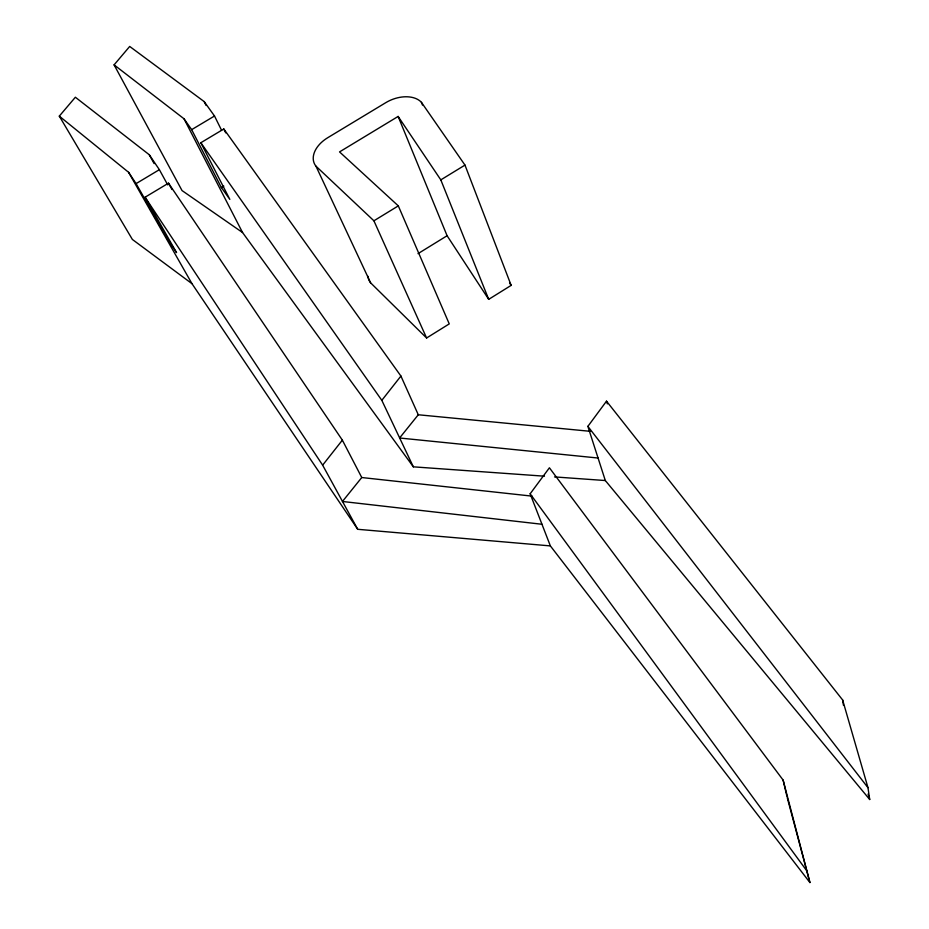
<?xml version="1.0" encoding="UTF-8"?>
<svg xmlns="http://www.w3.org/2000/svg" width="929" height="929" viewBox="0 0 929 929"><rect width="100%" height="100%" fill="white"/><g stroke="black" fill="none" stroke-linecap="round" stroke-linejoin="round"><path stroke-width="1.39" d="M530.145 493.798L549.411 467.798L783.124 780.093L809.914 882.55L550.363 545.904L530.145 493.798L807.359 871.599M587.871 426.376L606.509 401.165L842.638 699.978L867.976 787.676L869.695 799.509L605.313 480.537L587.871 426.376L867.976 787.676M550.363 545.904L357.711 529.298L322.642 465.162L342.36 440.149L168.497 183.164L145.098 197.203L176.545 252.63L168.312 240.321L136.087 183.617L128.608 172.329L59.305 116.137L75.365 97.231L149.255 154.737L159.37 169.67L167.719 184.906M544.475 476.194L413.335 466.834L381.819 400.341L400.922 376.059L223.819 128.992L200.838 142.741L229.835 199.387L221.381 187.577L191.653 129.654L184.012 118.784L114.093 64.867L129.7 46.45L204.194 101.609L214.506 115.997L221.555 130.257M590.53 431.335L418.282 414.764L399.586 438L598.09 458.032M532.027 496.132L361.753 477.529L342.453 501.474L541.99 524.27M426.597 337.993L449.253 323.896L398.309 205.878L339.538 151.903L398.135 116.439L440.81 179.878L488.7 299.347L511.159 285.377L464.976 165.095L421.429 102.329A27.673 18.104 -22.8 0 0 385.802 102.654L327.716 137.724A27.765 18.266 -24.4 0 0 315.965 166.175L370.613 282.834L426.597 337.993L373.911 220.8L315.965 166.175M418.004 253.652L447.093 235.734L398.135 116.439M373.911 220.8L398.309 205.878M440.81 179.878L464.976 165.095M221.381 187.577L223.819 186.102M136.087 183.617L159.37 169.67M191.653 129.654L214.506 115.997M554.532 476.914L605.313 480.537M413.335 466.834L242.55 232.529L182.038 190.573L114.093 64.867M357.711 529.298L191.978 283.682L132.382 239.461L59.305 116.137M200.838 142.741L381.819 400.341M509.556 282.997L511.159 285.377M145.098 197.203L322.642 465.162M447.093 235.734L488.7 299.347M128.608 172.329L191.978 283.682M149.255 154.737L154.133 163.609M168.497 183.164L171.97 189.504M342.36 440.149L361.753 477.529M184.012 118.784L242.55 232.529M204.194 101.609L206.122 105.488M223.819 128.992L225.735 132.882M400.922 376.059L418.282 414.764M421.429 102.329L422.498 105.035M606.509 401.165L607.334 403.883M868.069 794.028L869.695 799.509M787.235 797.616L809.914 882.55M783.124 780.093L786.921 796.269M842.638 699.978L843.474 705.32M370.613 282.834A25.931 18.232 -24.3 0 1 367.919 276.25"/></g></svg>
